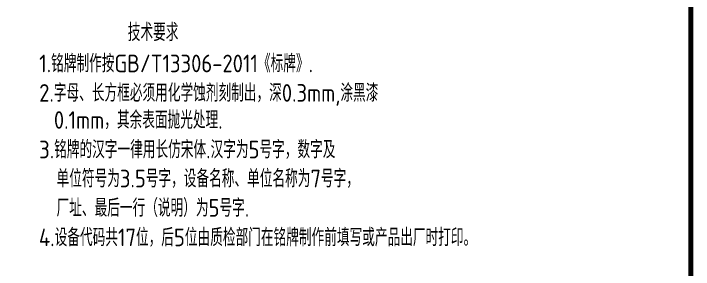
# Model space of a CAD drawing. Header units: millimetres. Extents: x 35105 to 454747, y -53554 to 1224.
# Drawn here: x 447752 to 450457, y -50584 to -49566 of the extents above; entities that cross this region are included whole.
import ezdxf

# ---------------------------------------------------------------- set-up
doc = ezdxf.new("R2010")
doc.units = ezdxf.units.MM
doc.layers.get('0').update_dxf_attribs({"lineweight": 18})
doc.layers.add('BORDER', color=7, linetype='Continuous')
doc.styles.add('HZ', font='gbenor.shx', dxfattribs={"width": 0.9, "bigfont": 'gbcbig.shx'})

msp = doc.modelspace()

# ---------------------------------------------------------------- linework, layer by layer
at = {"layer": 'BORDER', "color": 4, "linetype": 'Continuous', "lineweight": -3, "ltscale": 5, "const_width": 20}
msp.add_lwpolyline([(446847.38635, -47713.70516), (450447.38635, -47713.70516), (450447.38635, -53453.70516), (446847.38635, -53453.70516)], close=True, dxfattribs=at)

# ---------------------------------------------------------------- texts
at = {"color": 3, "lineweight": 25, "style": 'HZ'}
for s, p in [('技术要求', (448206.64824, -49675.77354)), ('1.铭牌制作按GB/T13306-2011《标牌》.', (447854.1892, -49799.58426)), ('2.字母、长方框必须用化学蚀剂刻制出，深0.3mm,涂黑漆', (447854.1892, -49916.76144)), ('0.1mm，其余表面抛光处理.', (447912.60845, -50024.32546)), ('3.铭牌的汉字一律用长仿宋体.汉字为5号字，数字及', (447854.1892, -50141.96985)), ('单位符号为3.5号字，设备名称、单位名称为7号字，', (447923.38707, -50257.44645)), ('厂址、最后一行（说明）为5号字.', (447923.38707, -50374.15045)), ('4.设备代码共17位，后5位由质检部门在铭牌制作前填写或产品出厂时打印。', (447853.35956, -50491.42526))]:
    msp.add_text(s, height=70, dxfattribs=at).set_placement(p)

doc.saveas('drawing.dxf')
